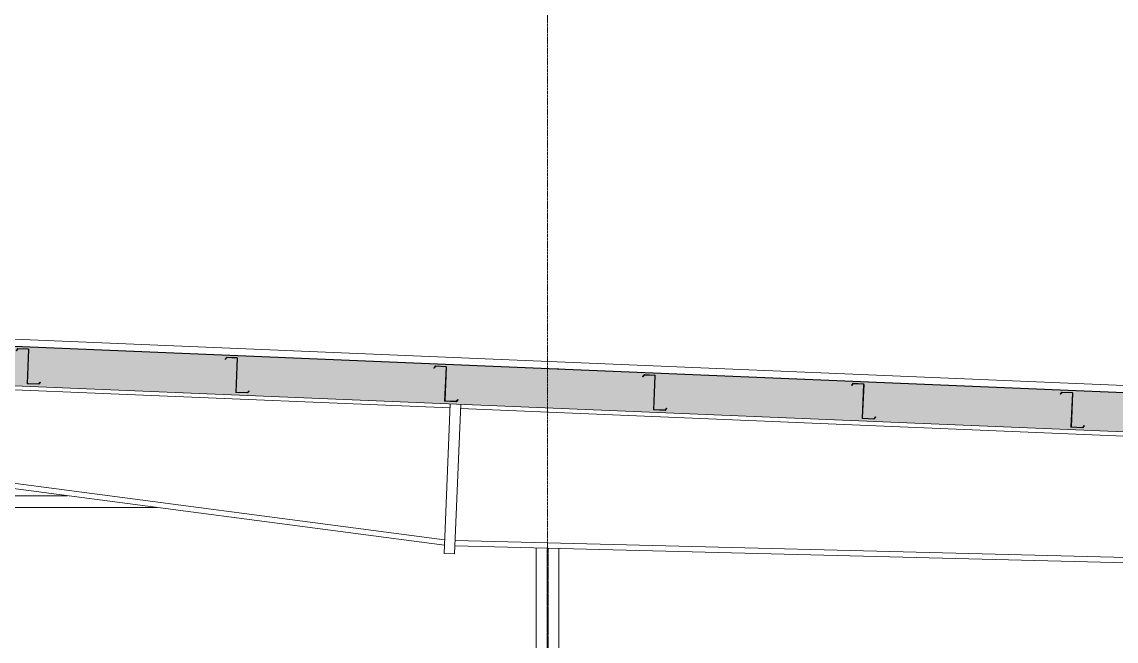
# Model space of a CAD drawing. Header units: inches. Extents: x 21386 to 98862, y -290 to 853.
# Drawn here: x 32191.2 to 32505.4, y 299.3 to 477 of the extents above; entities that cross this region are included whole.
import ezdxf

# ---------------------------------------------------------------- set-up
doc = ezdxf.new("R2010")
doc.units = ezdxf.units.IN
doc.header["$MEASUREMENT"] = 0
doc.linetypes.add('Grid Line 1_2_', pattern=[0.875, 0.5, -0.125, 0.125, -0.125])
doc.linetypes.add('Hidden 1_8_', pattern=[0.1875, 0.125, -0.0625])
for name, color, linetype, lineweight in [('A-CLNG', 13, 'Continuous', 13), ('A-CLNG-PATT', 13, 'Continuous', 25), ('A-ROOF', 132, 'Continuous', 13), ('S-BEAM', 12, 'Continuous', 13), ('S-COLS', 52, 'Continuous', 13), ('S-GRID', 1, 'Continuous', 9)]:
    doc.layers.add(name, color=color, linetype=linetype, lineweight=lineweight)
pattern_1 = [(45, (22011.012, 102), (-19.007, 19.007), []), (45, (22011.012, 130.8), (-19.007, 19.007), [])]

# ---------------------------------------------------------------- blocks, each defined once
blk = doc.blocks.new('W-Wide Flange-Column - W12X26-1588815-Building Section - North_South looking East _ Fitness Center')
at = {"layer": 'S-COLS', "color": 8, "linetype": 'Hidden 1_8_', "lineweight": 9}
for p, q in [((21626.15, 37.12), (21626.15, 325.99)), ((21626.46, 325.99), (21626.46, 37.12)), ((21626.15, 32.5), (21626.15, 34.88)), ((21626.46, 34.88), (21626.46, 32.5)), ((21626.15, 28.5), (21626.15, 31.5)), ((21626.46, 31.5), (21626.46, 28.5)), ((21626.15, 0), (21626.15, 4)), ((21626.46, 4), (21626.46, 0)), ((21626.15, -12), (21626.15, -6)), ((21626.46, -6), (21626.46, -12))]:
    blk.add_line(p, q, dxfattribs=at)
blk = doc.blocks.new('Girt_Z - 10_D-V73-Building Section - North_South looking East _ Fitness Center')
at = {"layer": 'S-BEAM', "color": 7}
for p, q in [((21474.25, 383.29), (21473.74, 382.73)), ((21473.74, 382.73), (21473.82, 382.66)), ((21473.82, 382.66), (21474.3, 383.18)), ((21477.18, 383.17), (21474.25, 383.29)), ((21474.3, 383.18), (21477.18, 383.06)), ((21477.25, 382.97), (21476.85, 373.17)), ((21476.96, 373.35), (21477.36, 382.97)), ((21476.85, 373.17), (21480.22, 373.03)), ((21480.17, 373.14), (21477.03, 373.27)), ((21480.64, 373.66), (21480.17, 373.14)), ((21480.22, 373.03), (21480.72, 373.58)), ((21480.72, 373.58), (21480.64, 373.66))]:
    blk.add_line(p, q, dxfattribs=at)
for centre, radius, start, end in [((21477.18, 382.98), 0.187, 357.6141, 87.6141), ((21477.18, 382.98), 0.0782, 357.6141, 85.4913), ((21477.04, 373.35), 0.0782, 177.6141, 264.5717)]:
    blk.add_arc(centre, radius, start, end, dxfattribs=at)
blk = doc.blocks.new('Girt_Z - 10_D-V74-Building Section - North_South looking East _ Fitness Center')
at = {"layer": 'S-BEAM', "lineweight": 9}
h = blk.add_hatch(dxfattribs=at)
h.set_pattern_fill('FP_37', color=8, style=0, pattern_type=2)
h.set_pattern_definition(pattern_1)
h.paths.add_polyline_path([(21540.17, 370.53), (21540.67, 371.09), (21540.59, 371.16), (21540.12, 370.64), (21536.98, 370.77), (21536.79, 370.67)], flags=0)
h.paths.add_polyline_path([(21536.79, 370.67), (21536.91, 370.86), (21537.31, 380.47), (21537.2, 380.48)], flags=0)
h.paths.add_polyline_path([(21533.77, 380.16), (21534.24, 380.68), (21537.13, 380.56), (21537.13, 380.67), (21534.2, 380.79), (21533.69, 380.24)], flags=0)
at = {"layer": 'S-BEAM', "color": 7}
for p, q in [((21534.2, 380.79), (21533.69, 380.24)), ((21533.69, 380.24), (21533.77, 380.16)), ((21533.77, 380.16), (21534.24, 380.68)), ((21537.13, 380.67), (21534.2, 380.79)), ((21534.24, 380.68), (21537.13, 380.56)), ((21537.2, 380.48), (21536.79, 370.67)), ((21536.91, 370.86), (21537.31, 380.47)), ((21540.12, 370.64), (21536.98, 370.77)), ((21540.59, 371.16), (21540.12, 370.64)), ((21540.17, 370.53), (21540.67, 371.09)), ((21540.67, 371.09), (21540.59, 371.16)), ((21536.79, 370.67), (21540.17, 370.53))]:
    blk.add_line(p, q, dxfattribs=at)
for centre, radius, start, end in [((21537.12, 380.48), 0.187, 357.6141, 87.6141), ((21537.12, 380.48), 0.0782, 357.6141, 85.4913), ((21536.99, 370.85), 0.0782, 177.6141, 264.5717)]:
    blk.add_arc(centre, radius, start, end, dxfattribs=at)
blk = doc.blocks.new('Girt_Z - 10_D-V75-Building Section - North_South looking East _ Fitness Center')
at = {"layer": 'S-BEAM', "lineweight": 9}
h = blk.add_hatch(dxfattribs=at)
h.set_pattern_fill('FP_37', color=8, style=0, pattern_type=2)
h.set_pattern_definition(pattern_1)
h.paths.add_polyline_path([(21600.11, 368.03), (21600.62, 368.59), (21600.54, 368.66), (21600.07, 368.15), (21596.93, 368.28), (21596.74, 368.18)], flags=0)
h.paths.add_polyline_path([(21596.74, 368.18), (21596.86, 368.36), (21597.26, 377.97), (21597.15, 377.98)], flags=0)
h.paths.add_polyline_path([(21593.72, 377.66), (21594.19, 378.18), (21597.08, 378.06), (21597.08, 378.17), (21594.15, 378.29), (21593.64, 377.74)], flags=0)
at = {"layer": 'S-BEAM', "color": 7}
for p, q in [((21594.15, 378.29), (21593.64, 377.74)), ((21593.64, 377.74), (21593.72, 377.66)), ((21593.72, 377.66), (21594.19, 378.18)), ((21597.08, 378.17), (21594.15, 378.29)), ((21594.19, 378.18), (21597.08, 378.06)), ((21597.15, 377.98), (21596.74, 368.18)), ((21596.86, 368.36), (21597.26, 377.97)), ((21596.74, 368.18), (21600.11, 368.03)), ((21600.07, 368.15), (21596.93, 368.28)), ((21600.54, 368.66), (21600.07, 368.15)), ((21600.11, 368.03), (21600.62, 368.59)), ((21600.62, 368.59), (21600.54, 368.66))]:
    blk.add_line(p, q, dxfattribs=at)
for centre, radius, start, end in [((21597.07, 377.98), 0.187, 357.6141, 87.6141), ((21597.07, 377.98), 0.0782, 357.6141, 85.4913), ((21596.94, 368.35), 0.0782, 177.6141, 264.5717)]:
    blk.add_arc(centre, radius, start, end, dxfattribs=at)
blk = doc.blocks.new('Girt_Z - 10_D-V76-Building Section - North_South looking East _ Fitness Center')
at = {"layer": 'S-BEAM', "color": 7}
for p, q in [((21654.09, 375.79), (21653.59, 375.24)), ((21653.59, 375.24), (21653.67, 375.17)), ((21653.67, 375.17), (21654.14, 375.68)), ((21657.03, 375.67), (21654.09, 375.79)), ((21654.14, 375.68), (21657.03, 375.56)), ((21657.1, 375.48), (21656.69, 365.68)), ((21656.81, 365.86), (21657.21, 375.48)), ((21656.69, 365.68), (21660.06, 365.54)), ((21660.02, 365.65), (21656.88, 365.78)), ((21660.49, 366.16), (21660.02, 365.65)), ((21660.06, 365.54), (21660.57, 366.09)), ((21660.57, 366.09), (21660.49, 366.16))]:
    blk.add_line(p, q, dxfattribs=at)
for centre, radius, start, end in [((21657.02, 375.48), 0.187, 357.6141, 87.6141), ((21657.02, 375.48), 0.0782, 357.6141, 85.4913), ((21656.89, 365.86), 0.0782, 177.6141, 264.5717)]:
    blk.add_arc(centre, radius, start, end, dxfattribs=at)
blk = doc.blocks.new('Girt_Z - 10_D-V77-Building Section - North_South looking East _ Fitness Center')
at = {"layer": 'S-BEAM', "lineweight": 9}
h = blk.add_hatch(dxfattribs=at)
h.set_pattern_fill('FP_37', color=8, style=0, pattern_type=2)
h.set_pattern_definition(pattern_1)
h.paths.add_polyline_path([(21720.01, 363.04), (21720.52, 363.59), (21720.43, 363.67), (21719.96, 363.15), (21716.83, 363.28), (21716.64, 363.18), (21717.07, 363.16)], flags=0)
h.paths.add_polyline_path([(21716.64, 363.18), (21716.76, 363.36), (21717.07, 372.98), (21717.05, 372.98)], flags=0)
h.paths.add_polyline_path([(21713.62, 372.67), (21714.09, 373.19), (21716.97, 373.06), (21716.98, 373.17), (21714.04, 373.3), (21713.54, 372.74)], flags=0)
at = {"layer": 'S-BEAM', "color": 7}
for p, q in [((21714.04, 373.3), (21713.54, 372.74)), ((21713.54, 372.74), (21713.62, 372.67)), ((21713.62, 372.67), (21714.09, 373.19)), ((21716.98, 373.17), (21714.04, 373.3)), ((21714.09, 373.19), (21716.97, 373.06)), ((21717.05, 372.98), (21716.64, 363.18)), ((21716.76, 363.36), (21717.16, 372.98)), ((21716.64, 363.18), (21720.01, 363.04)), ((21719.96, 363.15), (21716.83, 363.28)), ((21720.43, 363.67), (21719.96, 363.15)), ((21720.01, 363.04), (21720.52, 363.59)), ((21720.52, 363.59), (21720.43, 363.67))]:
    blk.add_line(p, q, dxfattribs=at)
for centre, radius, start, end in [((21716.97, 372.99), 0.0782, 357.6141, 85.4913), ((21716.97, 372.99), 0.187, 357.6141, 87.6141), ((21716.83, 363.36), 0.0782, 177.6141, 264.5717)]:
    blk.add_arc(centre, radius, start, end, dxfattribs=at)
blk = doc.blocks.new('Girt_Z - 10_D-V78-Building Section - North_South looking East _ Fitness Center')
at = {"layer": 'S-BEAM', "lineweight": 9}
h = blk.add_hatch(dxfattribs=at)
h.set_pattern_fill('FP_37', color=8, style=0, pattern_type=2)
h.set_pattern_definition(pattern_1)
h.paths.add_polyline_path([(21779.96, 360.54), (21780.46, 361.1), (21780.38, 361.17), (21779.91, 360.65), (21776.77, 360.78), (21776.59, 360.68)], flags=0)
h.paths.add_polyline_path([(21776.59, 360.68), (21776.7, 360.86), (21777.1, 370.48), (21776.99, 370.49)], flags=0)
h.paths.add_polyline_path([(21773.56, 370.17), (21774.04, 370.69), (21776.92, 370.57), (21776.92, 370.68), (21773.99, 370.8), (21773.48, 370.24)], flags=0)
at = {"layer": 'S-BEAM', "color": 7}
for p, q in [((21773.99, 370.8), (21773.48, 370.24)), ((21776.92, 370.68), (21773.99, 370.8)), ((21773.48, 370.24), (21773.56, 370.17)), ((21773.56, 370.17), (21774.04, 370.69)), ((21774.04, 370.69), (21776.92, 370.57)), ((21776.99, 370.49), (21776.59, 360.68)), ((21776.7, 360.86), (21777.1, 370.48)), ((21776.59, 360.68), (21779.96, 360.54)), ((21779.91, 360.65), (21776.77, 360.78)), ((21780.38, 361.17), (21779.91, 360.65)), ((21779.96, 360.54), (21780.46, 361.1)), ((21780.46, 361.1), (21780.38, 361.17))]:
    blk.add_line(p, q, dxfattribs=at)
for centre, radius, start, end in [((21776.92, 370.49), 0.187, 357.6141, 87.6141), ((21776.92, 370.49), 0.0782, 357.6141, 85.4913), ((21776.78, 360.86), 0.0782, 177.6141, 264.5717)]:
    blk.add_arc(centre, radius, start, end, dxfattribs=at)
blk = doc.blocks.new('columns and girder2 - one-1334686-Building Section - North_South looking East _ Fitness Center')
at = {"layer": 'S-BEAM', "color": 8, "lineweight": 9}
for p, q in [((21190.8, 383.21), (21598.33, 366.23)), ((21598.38, 367.4), (21596.59, 324.51)), ((21599.59, 324.39), (21601.38, 367.27)), ((21601.33, 366.1), (22021.63, 348.59)), ((21596.75, 328.39), (21362.99, 359.02)), ((21363, 357.5), (21596.69, 326.89)), ((22020.34, 317.59), (21599.75, 328.16)), ((21596.59, 324.51), (21599.59, 324.39)), ((21599.68, 326.66), (22020.28, 316.09))]:
    blk.add_line(p, q, dxfattribs=at)
blk = doc.blocks.new('Girt_Z - 10_D-1223979-Building Section - North_South looking East _ Fitness Center')
at = {"layer": 'S-BEAM', "color": 8, "lineweight": 9}
for p, q in [((21388.3, 341.06), (21488.49, 341.06)), ((21388.3, 337.69), (21514.25, 337.69))]:
    blk.add_line(p, q, dxfattribs=at)

msp = doc.modelspace()

# ---------------------------------------------------------------- hatches: boundary and pattern name
at = {"layer": 'A-CLNG-PATT', "lineweight": 9}
h = msp.add_hatch(dxfattribs=at)
h.set_pattern_fill('FP_35', color=8, style=0, pattern_type=2)
h.set_pattern_definition([(161.57, (22011.972, 102.96), (-7.6802237, -0.0009796), [0, -54.643, 6.067, 0]), (18.43, (22010.052, 102.96), (-7.6802237, 0.0009796), [0, -54.643, 6.067, 0]), (108.43, (22011.972, 102.96), (3.8382953, -19.2013653), [18.211, -42.499]), (71.57, (22010.052, 102.96), (3.8382953, 19.2013653), [18.211, -42.499])])
h.paths.add_polyline_path([(33086.49, 335.22), (33086.49, 346.48), (31850.86, 397.96), (31850.86, 386.7), (33071.99, 335.82)], flags=0)

# ---------------------------------------------------------------- linework, layer by layer
at = {"layer": 'A-CLNG', "color": 7}
for p, q in [((33086.49, 346.48), (31850.86, 397.96)), ((31850.86, 386.7), (33086.49, 335.22))]:
    msp.add_line(p, q, dxfattribs=at)
at = {"layer": 'A-ROOF', "color": 7}
for p, q in [((33148.9, 345.96), (31836.26, 400.65)), ((31836.26, 398.65), (33148.9, 343.95))]:
    msp.add_line(p, q, dxfattribs=at)
at = {"layer": 'S-COLS', "color": 8, "lineweight": 9}
for p, q in [((32343.47, 377.44), (32345.36, 377.44)), ((32338.87, 326.07), (32338.87, 37.12)), ((32345.36, 325.91), (32345.36, 37.11))]:
    msp.add_line(p, q, dxfattribs=at)
at = {"layer": 'S-GRID', "linetype": 'Grid Line 1_2_'}
msp.add_line((32342.11, -273.16), (32342.11, 738.66), dxfattribs=at)
msp.add_line((32342.11, -273.16), (32342.11, 738.66), dxfattribs=at)

# ---------------------------------------------------------------- block references
at = {"layer": 'S-BEAM', "color": 8, "lineweight": 9}
for name in ['columns and girder2 - one-1334686-Building Section - North_South looking East _ Fitness Center', 'Girt_Z - 10_D-V73-Building Section - North_South looking East _ Fitness Center', 'Girt_Z - 10_D-V74-Building Section - North_South looking East _ Fitness Center', 'Girt_Z - 10_D-V75-Building Section - North_South looking East _ Fitness Center', 'Girt_Z - 10_D-V76-Building Section - North_South looking East _ Fitness Center', 'Girt_Z - 10_D-V77-Building Section - North_South looking East _ Fitness Center', 'Girt_Z - 10_D-V78-Building Section - North_South looking East _ Fitness Center', 'Girt_Z - 10_D-1223979-Building Section - North_South looking East _ Fitness Center']:
    msp.add_blockref(name, (10715.81, 0), dxfattribs=at)
at = {"layer": 'S-COLS', "color": 8, "linetype": 'Hidden 1_8_', "lineweight": 9}
msp.add_blockref('W-Wide Flange-Column - W12X26-1588815-Building Section - North_South looking East _ Fitness Center', (10715.81, 0), dxfattribs=at)

doc.saveas('drawing.dxf')
